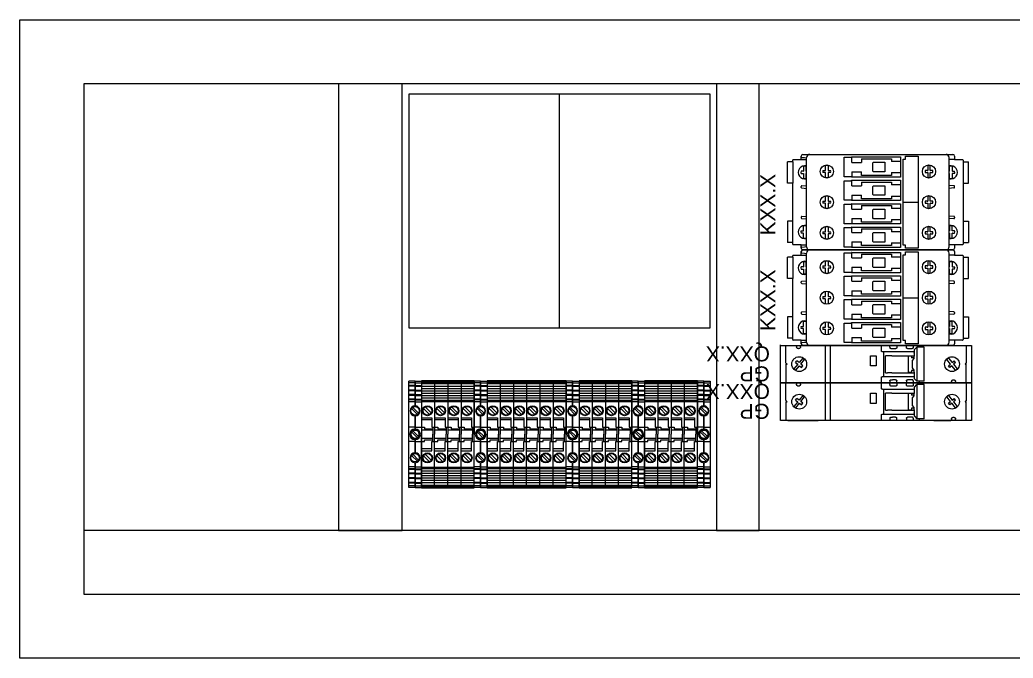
# Model space of a CAD drawing. Header units: millimetres. Extents: x 0 to 3797, y 0 to 1394.
# Drawn here: x 1110.1 to 1576.5, y 638.7 to 938.7 of the extents above; entities that cross this region are included whole.
import ezdxf

# ---------------------------------------------------------------- set-up
doc = ezdxf.new("R2010")
doc.units = ezdxf.units.MM
doc.layers.add('eProC - L2', color=41, linetype='Continuous', lineweight=20)
doc.styles.get("Standard").update_dxf_attribs({"font": 'arial.ttf'})

# ---------------------------------------------------------------- blocks, each defined once
blk = doc.blocks.new('eProC_CTC_TS0')
at = {"layer": 'eProC - L2'}
for p, q in [((0, -2.5), (0, 0)), ((10.007, 0), (0.051, 0)), ((10.007, -2.5), (10.007, 0)), ((28, -2.5), (28, 0)), ((28, 0), (37.051, 0)), ((37.051, 0), (38.007, 0)), ((38.007, -2.5), (38.007, 0)), ((-1.001, -6.5), (-0.999, -2.8)), ((-0.699, -2.5), (0.051, -2.5)), ((0.051, -2.5), (10.007, -2.5)), ((10.007, -2.5), (28, -2.5)), ((38.007, -2.5), (28, -2.5)), ((38.007, -2.5), (38.701, -2.5)), ((39.001, -2.8), (39.003, -6.5)), ((-3.449, -10.5), (-3.449, -7.3)), ((-2.649, -6.5), (-1.001, -6.5)), ((-2.07, -6.767), (-1.934, -8)), ((-1.949, -9), (39.951, -9)), ((-1.934, -8), (-1.824, -8.998)), ((-1.001, -6.5), (-1.002, -9)), ((2.218, -7.627), (4.489, -7.627)), ((4.489, -8.836), (2.218, -8.836)), ((4.489, -7.447), (4.489, -6.455)), ((4.489, -7.447), (4.489, -7.627)), ((4.489, -9.016), (4.489, -8.836)), ((5.519, -6.455), (5.519, -7.447)), ((5.519, -7.447), (5.519, -7.627)), ((5.519, -7.627), (7.789, -7.627)), ((5.519, -9.016), (5.519, -8.836)), ((7.789, -8.836), (5.519, -8.836)), ((11.276, -6.816), (11.105, -9)), ((12.024, -6.5), (11.578, -6.5)), ((12.323, -6.775), (12.497, -9)), ((25.679, -6.775), (25.505, -9)), ((25.978, -6.5), (26.424, -6.5)), ((26.726, -6.816), (26.897, -9)), ((32.489, -7.627), (30.218, -7.627)), ((30.218, -8.836), (32.489, -8.836)), ((32.489, -6.455), (32.489, -7.447)), ((32.489, -7.447), (32.489, -7.627)), ((32.489, -9.016), (32.489, -8.836)), ((33.519, -7.447), (33.519, -6.455)), ((33.519, -7.447), (33.519, -7.627)), ((35.789, -7.627), (33.519, -7.627)), ((33.519, -9.016), (33.519, -8.836)), ((33.519, -8.836), (35.789, -8.836)), ((39.003, -6.5), (39.003, -9)), ((39.003, -6.5), (40.651, -6.5)), ((39.936, -8), (39.826, -8.998)), ((40.072, -6.767), (39.936, -8)), ((41.451, -7.3), (41.451, -77.7)), ((-3.449, -23), (-3.449, -10.5)), ((1.815, -17.896), (4.086, -17.896)), ((4.086, -17.715), (4.086, -16.723)), ((4.086, -17.715), (4.086, -17.896)), ((5.116, -16.723), (5.116, -17.715)), ((5.116, -17.715), (5.116, -17.896)), ((5.116, -17.896), (7.387, -17.896)), ((16.215, -17.896), (18.486, -17.896)), ((18.486, -17.715), (18.486, -16.723)), ((18.486, -17.715), (18.486, -17.896)), ((19.516, -16.723), (19.516, -17.715)), ((19.516, -17.715), (19.516, -17.896)), ((19.516, -17.896), (21.787, -17.896)), ((30.615, -17.896), (32.886, -17.896)), ((32.886, -17.715), (32.886, -16.723)), ((32.886, -17.715), (32.886, -17.896)), ((33.916, -16.723), (33.916, -17.715)), ((33.916, -17.715), (33.916, -17.896)), ((33.916, -17.896), (36.187, -17.896)), ((-3.449, -62), (-3.449, -23)), ((4.086, -19.104), (1.815, -19.104)), ((4.086, -19.284), (4.086, -19.104)), ((4.086, -20.277), (4.086, -19.284)), ((5.116, -19.284), (5.116, -19.104)), ((7.387, -19.104), (5.116, -19.104)), ((5.116, -19.284), (5.116, -20.277)), ((18.486, -19.104), (16.215, -19.104)), ((18.486, -19.284), (18.486, -19.104)), ((18.486, -20.277), (18.486, -19.284)), ((19.516, -19.284), (19.516, -19.104)), ((21.787, -19.104), (19.516, -19.104)), ((19.516, -19.284), (19.516, -20.277)), ((32.886, -19.104), (30.615, -19.104)), ((32.886, -19.284), (32.886, -19.104)), ((32.886, -20.277), (32.886, -19.284)), ((33.916, -19.284), (33.916, -19.104)), ((36.187, -19.104), (33.916, -19.104)), ((33.916, -19.284), (33.916, -20.277)), ((-2.099, -26.7), (7.101, -26.7)), ((-2.099, -30.1), (-2.099, -26.7)), ((7.101, -26.7), (7.101, -30.1)), ((8.901, -26.7), (18.101, -26.7)), ((8.901, -30.1), (8.901, -26.7)), ((18.101, -26.7), (18.101, -30.1)), ((19.901, -26.7), (29.101, -26.7)), ((19.901, -30.1), (19.901, -26.7)), ((29.101, -26.7), (29.101, -30.1)), ((30.901, -26.7), (40.101, -26.7)), ((30.901, -30.1), (30.901, -26.7)), ((40.101, -26.7), (40.101, -30.1)), ((-2.249, -30.1), (-2.099, -30.1)), ((-2.249, -53.2), (-2.249, -30.1)), ((0.301, -30.25), (-2.249, -30.25)), ((0.301, -30.25), (0.301, -34.75)), ((4.701, -30.25), (4.701, -34.75)), ((4.701, -30.25), (7.201, -30.25)), ((7.101, -30.1), (7.301, -30.1)), ((7.201, -30.25), (7.201, -30.099)), ((7.301, -30.1), (7.301, -53.2)), ((8.751, -30.1), (8.901, -30.1)), ((8.751, -53.2), (8.751, -30.1)), ((11.301, -30.25), (8.751, -30.25)), ((11.301, -30.25), (11.301, -34.75)), ((15.701, -30.25), (15.701, -34.75)), ((15.701, -30.25), (18.201, -30.25)), ((18.101, -30.1), (18.301, -30.1)), ((18.201, -30.25), (18.201, -30.099)), ((18.301, -30.1), (18.301, -53.2)), ((19.751, -30.1), (19.901, -30.1)), ((19.751, -53.2), (19.751, -30.1)), ((22.301, -30.25), (19.751, -30.25)), ((22.301, -30.25), (22.301, -34.75)), ((26.701, -30.25), (26.701, -34.75)), ((26.701, -30.25), (29.201, -30.25)), ((29.101, -30.1), (29.301, -30.1)), ((29.201, -30.25), (29.201, -30.099)), ((29.301, -30.1), (29.301, -53.2)), ((30.751, -30.1), (30.901, -30.1)), ((30.751, -53.2), (30.751, -30.1)), ((33.301, -30.25), (30.751, -30.25)), ((33.301, -30.25), (33.301, -34.75)), ((37.701, -30.25), (37.701, -34.75)), ((37.701, -30.25), (40.201, -30.25)), ((40.101, -30.1), (40.301, -30.1)), ((40.201, -30.25), (40.201, -30.099)), ((40.301, -30.1), (40.301, -53.2)), ((-1.399, -48.95), (-1.399, -34.75)), ((-1.399, -34.75), (0.301, -34.75)), ((6.401, -34.75), (4.701, -34.75)), ((6.401, -34.75), (6.401, -48.95)), ((9.601, -48.95), (9.601, -34.75)), ((9.601, -34.75), (11.301, -34.75)), ((17.401, -34.75), (15.701, -34.75)), ((17.401, -34.75), (17.401, -48.95)), ((20.601, -48.95), (20.601, -34.75)), ((20.601, -34.75), (22.301, -34.75)), ((28.401, -34.75), (26.701, -34.75)), ((28.401, -34.75), (28.401, -48.95)), ((31.601, -48.95), (31.601, -34.75)), ((31.601, -34.75), (33.301, -34.75)), ((39.401, -34.75), (37.701, -34.75)), ((39.401, -34.75), (39.401, -48.95)), ((0.251, -40.45), (0.57, -40.15)), ((0.251, -45.85), (0.251, -40.45)), ((0.57, -40.15), (4.431, -40.15)), ((4.431, -40.15), (4.751, -40.45)), ((4.751, -40.45), (4.751, -45.85)), ((11.251, -40.45), (11.57, -40.15)), ((11.251, -45.85), (11.251, -40.45)), ((11.57, -40.15), (15.431, -40.15)), ((15.431, -40.15), (15.751, -40.45)), ((15.751, -40.45), (15.751, -45.85)), ((22.251, -40.45), (22.57, -40.15)), ((22.251, -45.85), (22.251, -40.45)), ((22.57, -40.15), (26.431, -40.15)), ((26.431, -40.15), (26.751, -40.45)), ((26.751, -40.45), (26.751, -45.85)), ((33.251, -40.45), (33.57, -40.15)), ((33.251, -45.85), (33.251, -40.45)), ((33.57, -40.15), (37.431, -40.15)), ((37.431, -40.15), (37.751, -40.45)), ((37.751, -40.45), (37.751, -45.85)), ((4.751, -45.85), (0.251, -45.85)), ((15.751, -45.85), (11.251, -45.85)), ((26.751, -45.85), (22.251, -45.85)), ((37.751, -45.85), (33.251, -45.85)), ((-0.099, -48.95), (-1.399, -48.95)), ((-0.099, -48.95), (-0.099, -53.2)), ((6.401, -48.95), (5.101, -48.95)), ((5.101, -53.2), (5.101, -48.95)), ((10.901, -48.95), (9.601, -48.95)), ((10.901, -48.95), (10.901, -53.2)), ((17.401, -48.95), (16.101, -48.95)), ((16.101, -53.2), (16.101, -48.95)), ((21.901, -48.95), (20.601, -48.95)), ((21.901, -48.95), (21.901, -53.2)), ((28.401, -48.95), (27.101, -48.95)), ((27.101, -53.2), (27.101, -48.95)), ((32.901, -48.95), (31.601, -48.95)), ((32.901, -48.95), (32.901, -53.2)), ((39.401, -48.95), (38.101, -48.95)), ((38.101, -53.2), (38.101, -48.95)), ((-2.617, -61.45), (-2.617, -55.45)), ((-2.617, -55.45), (-1.149, -55.45)), ((7.301, -53.2), (-2.249, -53.2)), ((-1.149, -55.45), (-1.149, -54.35)), ((-1.149, -54.35), (39.151, -54.35)), ((18.301, -53.2), (8.751, -53.2)), ((19.001, -54.35), (19.001, -61.45)), ((29.301, -53.2), (19.751, -53.2)), ((40.301, -53.2), (30.751, -53.2)), ((39.151, -54.35), (39.151, -55.45)), ((39.151, -55.45), (40.619, -55.45)), ((40.619, -55.45), (40.619, -61.45)), ((-3.449, -74.5), (-3.449, -62)), ((40.619, -61.45), (-2.617, -61.45)), ((4.086, -64.723), (4.086, -65.715)), ((5.116, -65.715), (5.116, -64.723)), ((18.486, -64.723), (18.486, -65.715)), ((19.516, -65.715), (19.516, -64.723)), ((32.886, -64.723), (32.886, -65.715)), ((33.916, -65.715), (33.916, -64.723)), ((4.086, -65.896), (1.815, -65.896)), ((1.815, -67.104), (4.086, -67.104)), ((4.086, -65.715), (4.086, -65.896)), ((4.086, -67.284), (4.086, -67.104)), ((4.086, -67.284), (4.086, -68.277)), ((5.116, -65.715), (5.116, -65.896)), ((7.387, -65.896), (5.116, -65.896)), ((5.116, -67.284), (5.116, -67.104)), ((5.116, -67.104), (7.387, -67.104)), ((5.116, -68.277), (5.116, -67.284)), ((18.486, -65.896), (16.215, -65.896)), ((16.215, -67.104), (18.486, -67.104)), ((18.486, -65.715), (18.486, -65.896)), ((18.486, -67.284), (18.486, -67.104)), ((18.486, -67.284), (18.486, -68.277)), ((19.516, -65.715), (19.516, -65.896)), ((21.787, -65.896), (19.516, -65.896)), ((19.516, -67.284), (19.516, -67.104)), ((19.516, -67.104), (21.787, -67.104)), ((19.516, -68.277), (19.516, -67.284)), ((32.886, -65.896), (30.615, -65.896)), ((30.615, -67.104), (32.886, -67.104)), ((32.886, -65.715), (32.886, -65.896)), ((32.886, -67.284), (32.886, -67.104)), ((32.886, -67.284), (32.886, -68.277)), ((33.916, -65.715), (33.916, -65.896)), ((36.187, -65.896), (33.916, -65.896)), ((33.916, -67.284), (33.916, -67.104)), ((33.916, -67.104), (36.187, -67.104)), ((33.916, -68.277), (33.916, -67.284)), ((-3.449, -77.7), (-3.449, -74.5)), ((-1.001, -78.5), (-2.649, -78.5)), ((-1.949, -76), (39.951, -76)), ((-0.999, -78.5), (-0.999, -76)), ((-0.999, -82.2), (-0.999, -78.5)), ((4.489, -76.164), (2.218, -76.164)), ((2.218, -77.372), (4.489, -77.372)), ((4.489, -75.983), (4.489, -76.164)), ((4.489, -77.552), (4.489, -77.372)), ((4.489, -77.552), (4.489, -78.545)), ((5.519, -75.983), (5.519, -76.164)), ((7.789, -76.164), (5.519, -76.164)), ((5.519, -77.552), (5.519, -77.372)), ((5.519, -77.372), (7.789, -77.372)), ((5.519, -78.545), (5.519, -77.552)), ((11.276, -78.183), (11.105, -76)), ((12.024, -78.5), (11.578, -78.5)), ((12.323, -78.225), (12.497, -76)), ((25.679, -78.225), (25.505, -76)), ((25.978, -78.5), (26.424, -78.5)), ((26.726, -78.183), (26.897, -76)), ((30.218, -76.164), (32.489, -76.164)), ((32.489, -77.372), (30.218, -77.372)), ((32.489, -75.983), (32.489, -76.164)), ((32.489, -77.552), (32.489, -77.372)), ((32.489, -78.545), (32.489, -77.552)), ((33.519, -75.983), (33.519, -76.164)), ((33.519, -76.164), (35.789, -76.164)), ((33.519, -77.552), (33.519, -77.372)), ((35.789, -77.372), (33.519, -77.372)), ((33.519, -77.552), (33.519, -78.545)), ((39.003, -78.5), (39.001, -82.2)), ((39.003, -78.5), (39.003, -76)), ((40.651, -78.5), (39.003, -78.5)), ((0, -82.5), (-0.699, -82.5)), ((10.007, -82.5), (0, -82.5)), ((0, -82.5), (0, -85.1)), ((28, -82.5), (10.007, -82.5)), ((10.007, -82.5), (10.007, -85.1)), ((38.007, -82.5), (28, -82.5)), ((28, -82.5), (28, -85.1)), ((38.701, -82.5), (38.007, -82.5)), ((38.007, -82.5), (38.007, -85.1)), ((10.007, -85.1), (0.051, -85.1)), ((28, -85.1), (38.007, -85.1))]:
    blk.add_line(p, q, dxfattribs=at)
for centre in [(4.601, -18.5), (4.601, -18.5), (19.001, -18.5), (19.001, -18.5), (33.401, -18.5), (33.401, -18.5), (4.601, -66.5), (4.601, -66.5), (19.001, -66.5), (19.001, -66.5), (33.401, -66.5), (33.401, -66.5)]:
    blk.add_circle(centre, 3.1, dxfattribs=at)
for centre, radius, start, end in [((-0.699, -2.8), 0.3, 90, 180), ((38.701, -2.8), 0.3, 0, 90), ((-2.649, -7.3), 0.8, 90, 180), ((-1.949, -10.5), 1.5, 89.989, 180.008), ((-2.368, -6.8), 0.3, 6.277, 90), ((5.004, -8.232), 3.1, 345.654, 194.346), ((5.004, -8.232), 2.85, 167.76, 192.24), ((5.004, -8.232), 1.85, 73.837, 106.163), ((5.004, -8.232), 2.85, 347.76, 12.24), ((11.578, -6.8), 0.3, 90, 175.507), ((12.024, -6.8), 0.3, 4.78, 90), ((25.978, -6.8), 0.3, 90, 175.22), ((26.424, -6.8), 0.3, 4.493, 90), ((33.004, -8.232), 3.1, 345.654, 194.346), ((33.004, -8.232), 2.85, 167.76, 192.24), ((33.004, -8.232), 1.85, 73.837, 106.163), ((33.004, -8.232), 2.85, 347.76, 12.24), ((39.951, -10.5), 1.5, 359.992, 90.011), ((40.37, -6.8), 0.3, 90, 173.723), ((40.651, -7.3), 0.8, 0, 90), ((4.601, -18.5), 2.85, 167.76, 192.24), ((4.601, -18.5), 1.85, 73.837, 106.163), ((4.601, -18.5), 2.85, 347.76, 12.24), ((19.001, -18.5), 2.85, 167.76, 192.24), ((19.001, -18.5), 1.85, 73.837, 106.163), ((19.001, -18.5), 2.85, 347.76, 12.24), ((33.401, -18.5), 2.85, 167.76, 192.24), ((33.401, -18.5), 1.85, 73.837, 106.163), ((33.401, -18.5), 2.85, 347.76, 12.24), ((4.601, -18.5), 1.85, 253.837, 286.163), ((19.001, -18.5), 1.85, 253.837, 286.163), ((33.401, -18.5), 1.85, 253.837, 286.163), ((4.601, -66.5), 1.85, 73.837, 106.163), ((19.001, -66.5), 1.85, 73.837, 106.163), ((33.401, -66.5), 1.85, 73.837, 106.163), ((4.601, -66.5), 2.85, 167.76, 192.24), ((4.601, -66.5), 1.85, 253.837, 286.163), ((4.601, -66.5), 2.85, 347.76, 12.24), ((19.001, -66.5), 2.85, 167.76, 192.24), ((19.001, -66.5), 1.85, 253.837, 286.163), ((19.001, -66.5), 2.85, 347.76, 12.24), ((33.401, -66.5), 2.85, 167.76, 192.24), ((33.401, -66.5), 1.85, 253.837, 286.163), ((33.401, -66.5), 2.85, 347.76, 12.24), ((-1.949, -74.5), 1.5, 179.992, 270.011), ((39.951, -74.5), 1.5, 269.989, 0.008), ((-2.649, -77.7), 0.8, 180, 270), ((5.004, -76.768), 3.1, 165.654, 14.346), ((5.004, -76.768), 2.85, 167.76, 192.24), ((5.004, -76.768), 1.85, 253.837, 286.163), ((5.004, -76.768), 2.85, 347.76, 12.24), ((11.578, -78.2), 0.3, 184.493, 270), ((12.024, -78.2), 0.3, 270, 355.22), ((25.978, -78.2), 0.3, 184.78, 270), ((26.424, -78.2), 0.3, 270, 355.507), ((33.004, -76.768), 3.1, 165.654, 14.346), ((33.004, -76.768), 2.85, 167.76, 192.24), ((33.004, -76.768), 1.85, 253.837, 286.163), ((33.004, -76.768), 2.85, 347.76, 12.24), ((40.651, -77.7), 0.8, 270, 0), ((-0.699, -82.2), 0.3, 180, 270), ((38.701, -82.2), 0.3, 270, 0)]:
    blk.add_arc(centre, radius, start, end, dxfattribs=at)
blk.add_attdef('ID', (3.349, 5.678), '', height=7.029, dxfattribs=at)
blk = doc.blocks.new('eProC_S5Y_1Pv03')
at = {"layer": 'eProC - L2'}
for p, q in [((0, 0), (17.93, 0)), ((8.8, -2.6), (0, -2.6)), ((0, -3.45), (0, -17.72)), ((9.3, -2.6), (17.4, -2.6)), ((17.6, -7.5), (16.99, -7.53)), ((16.99, -9.48), (17.6, -9.53)), ((17.6, -9.83), (17.6, -17.6)), ((0, -21.14), (17.6, -21.14)), ((0, -47.52), (0, -23.2)), ((17.6, -21.93), (17.6, -21)), ((17.4, -23.35), (0, -23.35)), ((17.6, -23.35), (17.6, -47.52)), ((0.2, -47.52), (2.8, -47.52)), ((3, -48.55), (14.6, -48.55)), ((4.8, -49.39), (12.8, -49.39)), ((14.8, -47.52), (17.4, -47.52)), ((1.03, -51.44), (0.2, -51.4)), ((0.2, -54.64), (1.03, -54.6)), ((1.03, -51.44), (1.03, -51.44)), ((17.4, -54.64), (16.57, -54.6)), ((0.2, -59.16), (0, -59.15)), ((1.03, -59.2), (0.2, -59.16)), ((5, -60.03), (5, -61.58)), ((12.6, -60.03), (5, -60.03)), ((12.6, -61.58), (12.6, -60.03)), ((16.57, -59.2), (17.4, -59.16)), ((0.2, -62.4), (0.2, -62.4)), ((1.03, -62.36), (1.03, -62.36)), ((1.92, -63.01), (3.1, -63.01)), ((4.98, -62.78), (3.56, -62.78)), ((4.98, -62.78), (5.92, -62.78)), ((5.8, -61.58), (5, -61.58)), ((5.8, -62.78), (5.8, -61.58)), ((6.06, -62.74), (7.04, -61.98)), ((7.18, -61.94), (10.42, -61.94)), ((10.56, -61.98), (11.54, -62.74)), ((11.68, -62.78), (12.62, -62.78)), ((12.6, -61.58), (11.8, -61.58)), ((11.8, -62.78), (11.8, -61.58)), ((14.04, -62.78), (12.62, -62.78)), ((14.5, -63.01), (15.68, -63.01)), ((14.6, -63), (14.6, -62.58)), ((0.75, -67.5), (4.85, -67.5)), ((4.85, -67.5), (16.85, -67.5)), ((0, -72.08), (0, -79.97)), ((17.6, -79.97), (17.6, -72.2)), ((0.61, -80.33), (0, -80.3)), ((0, -82.3), (0.61, -82.27)), ((0, -87.2), (8.8, -87.2)), ((17.6, -87.2), (9.3, -87.2))]:
    blk.add_line(p, q, dxfattribs=at)
for points in [[(0, 0), (17.6, 0), (17.6, -89.8), (0, -89.8)], [(8, -42.3), (12.8, -42.3), (12.8, -44.94), (8, -44.94)]]:
    blk.add_lwpolyline(points, close=True, dxfattribs=at)
for points in [[(5.97, -7.16), (8.1, -8.88)], [(8.74, -8.09), (6.61, -6.36)], [(8.1, -8.88), (7.3, -9.87)], [(9.54, -7.1), (8.74, -8.09)], [(9.54, -7.1), (10.34, -7.74)], [(9.54, -8.73), (10.34, -7.74)], [(11.67, -10.46), (9.54, -8.73)], [(7.3, -9.87), (8.09, -10.52)], [(8.09, -10.52), (8.89, -9.53)], [(8.89, -9.53), (11.02, -11.25)], [(0.75, -65.07), (0, -65.07)], [(1.92, -63.01), (0.75, -64.09)], [(0.75, -67.5), (0.75, -64.09)], [(16.85, -64.09), (0.75, -64.09)], [(15.68, -63.01), (16.85, -64.09)], [(16.85, -67.5), (16.85, -64.09)], [(17.6, -65.07), (16.85, -65.07)], [(7.3, -79.5), (8.09, -78.86)], [(8.09, -78.86), (8.89, -79.85)], [(8.89, -79.85), (11.02, -78.12)], [(11.67, -78.92), (9.54, -80.64)], [(5.97, -82.22), (8.1, -80.49)], [(8.74, -81.29), (6.61, -83.01)], [(8.1, -80.49), (7.3, -79.5)], [(9.54, -82.28), (8.74, -81.29)], [(9.54, -80.64), (10.34, -81.63)], [(9.54, -82.28), (10.34, -81.63)]]:
    blk.add_lwpolyline(points, dxfattribs=at)
for centre in [(8.82, -8.81), (8.82, -80.57)]:
    blk.add_circle(centre, 3.49, dxfattribs=at)
for centre, start, end in [((8.82, -8.81), 132.085, 149.9302), ((8.82, -8.81), 312.085, 329.9302), ((8.82, -80.57), 30.0698, 47.915), ((8.82, -80.57), 210.0698, 227.915)]:
    blk.add_arc(centre, 3.29, start, end, dxfattribs=at)
for points, knots in [([(8.8, -2.6), (8.8, -2.6), (8.8, -2.6), (8.8, -2.61), (8.8, -2.64), (8.8, -2.68), (8.8, -2.74), (8.8, -2.82), (8.8, -2.91), (8.8, -3.01), (8.8, -3.07), (8.8, -3.1)], [0, 0, 0, 0, 0.080758, 0.160392, 0.240099, 0.368585, 0.500066, 0.628554, 0.760036, 0.877963, 1, 1, 1, 1]), ([(9.3, -2.6), (9.3, -2.6), (9.3, -2.6), (9.29, -2.61), (9.27, -2.63), (9.25, -2.65), (9.23, -2.67), (9.19, -2.71), (9.15, -2.75), (9.08, -2.82), (9, -2.9), (8.9, -3), (8.84, -3.06), (8.8, -3.1)], [0, 0, 0, 0, 0.056117, 0.113833, 0.173777, 0.236509, 0.302522, 0.372235, 0.446007, 0.56933, 0.712859, 0.83153, 1, 1, 1, 1]), ([(16.99, -9.48), (16.96, -9.47), (16.9, -9.46), (16.81, -9.44), (16.7, -9.41), (16.57, -9.34), (16.43, -9.24), (16.3, -9.1), (16.19, -8.92), (16.12, -8.72), (16.09, -8.5), (16.12, -8.28), (16.19, -8.08), (16.3, -7.9), (16.43, -7.76), (16.57, -7.66), (16.72, -7.59), (16.86, -7.54), (16.95, -7.53), (16.99, -7.53)], [0, 0, 0, 0, 0.031513, 0.062833, 0.094232, 0.152293, 0.210532, 0.279327, 0.348301, 0.424071, 0.50002, 0.57579, 0.651739, 0.720534, 0.789508, 0.84757, 0.905809, 0.95275, 1, 1, 1, 1]), ([(2.8, -47.52), (2.83, -47.57), (2.88, -47.64), (2.93, -47.74), (2.97, -47.82), (2.99, -47.91), (3, -47.97), (3, -48.01)], [0, 0, 0, 0, 0.350015, 0.493309, 0.624855, 0.821183, 1, 1, 1, 1]), ([(3, -48.16), (3, -48.2), (3, -48.28), (3, -48.41), (3, -48.55), (3, -48.7), (3, -48.86), (3, -49.02), (3, -49.19), (3, -49.43), (3, -49.75), (3, -50.16), (3, -50.6), (3, -50.91), (3, -51.07)], [0, 0, 0, 0, 0.062736, 0.125281, 0.187695, 0.250043, 0.312387, 0.374792, 0.437318, 0.500031, 0.625212, 0.749931, 0.874692, 1, 1, 1, 1]), ([(3, -51.07), (3, -51.13), (3, -51.26), (3, -51.46), (3, -51.66), (3, -51.87), (3, -52.08), (3, -52.3), (3, -52.52), (3, -52.67), (3, -52.75)], [0, 0, 0, 0, 0.12575, 0.250858, 0.375537, 0.5, 0.624463, 0.749142, 0.87425, 1, 1, 1, 1]), ([(4.8, -49.39), (4.8, -49.44), (4.8, -49.52), (4.8, -49.64), (4.8, -49.75), (4.8, -49.89), (4.8, -50.06), (4.8, -50.16), (4.8, -50.22)], [0, 0, 0, 0, 0.125424, 0.250193, 0.374902, 0.500146, 0.749703, 1, 1, 1, 1]), ([(12.8, -50.22), (12.8, -50.19), (12.8, -50.14), (12.8, -50.05), (12.8, -49.96), (12.8, -49.82), (12.8, -49.64), (12.8, -49.48), (12.8, -49.39)], [0, 0, 0, 0, 0.125424, 0.250193, 0.374902, 0.500146, 0.749703, 1, 1, 1, 1]), ([(12.8, -52.38), (12.8, -52.31), (12.8, -52.17), (12.8, -51.96), (12.8, -51.76), (12.8, -51.57), (12.8, -51.38), (12.8, -51.13), (12.8, -50.84), (12.8, -50.51), (12.8, -50.32), (12.8, -50.22)], [0, 0, 0, 0, 0.083508, 0.166833, 0.25006, 0.333277, 0.416572, 0.500032, 0.666688, 0.83311, 1, 1, 1, 1]), ([(14.6, -48.01), (14.6, -47.99), (14.6, -47.94), (14.62, -47.88), (14.64, -47.81), (14.67, -47.74), (14.72, -47.64), (14.77, -47.57), (14.8, -47.52)], [0, 0, 0, 0, 0.117446, 0.242847, 0.378002, 0.506391, 0.652474, 1, 1, 1, 1]), ([(14.6, -48.16), (14.6, -48.15), (14.6, -48.13), (14.6, -48.1), (14.6, -48.05), (14.6, -48.02), (14.6, -48.01)], [0, 0, 0, 0, 0.251193, 0.5, 0.748807, 1, 1, 1, 1]), ([(14.6, -51.22), (14.6, -51.14), (14.6, -50.97), (14.6, -50.73), (14.6, -50.5), (14.6, -50.27), (14.6, -50.05), (14.6, -49.84), (14.6, -49.63), (14.6, -49.37), (14.6, -49.06), (14.6, -48.72), (14.6, -48.42), (14.6, -48.25), (14.6, -48.16)], [0, 0, 0, 0, 0.062754, 0.125301, 0.187708, 0.250043, 0.312375, 0.374772, 0.437302, 0.500033, 0.625237, 0.749935, 0.874674, 1, 1, 1, 1]), ([(14.6, -52.62), (14.6, -52.55), (14.6, -52.4), (14.6, -52.19), (14.6, -51.99), (14.6, -51.79), (14.6, -51.6), (14.6, -51.41), (14.6, -51.28), (14.6, -51.22)], [0, 0, 0, 0, 0.143512, 0.28637, 0.428834, 0.571166, 0.71363, 0.856488, 1, 1, 1, 1]), ([(1.03, -51.44), (1.05, -51.44), (1.08, -51.44), (1.14, -51.46), (1.21, -51.48), (1.28, -51.52), (1.35, -51.58), (1.42, -51.65), (1.46, -51.74), (1.49, -51.84), (1.5, -51.9), (1.5, -51.94)], [0, 0, 0, 0, 0.071618, 0.143308, 0.216363, 0.334035, 0.455285, 0.587191, 0.721903, 0.860899, 1, 1, 1, 1]), ([(1.5, -54.1), (1.5, -54.12), (1.5, -54.16), (1.49, -54.23), (1.46, -54.3), (1.42, -54.37), (1.36, -54.45), (1.29, -54.51), (1.21, -54.56), (1.12, -54.59), (1.06, -54.59), (1.03, -54.6)], [0, 0, 0, 0, 0.085507, 0.170147, 0.255273, 0.381189, 0.506725, 0.630753, 0.754527, 0.877113, 1, 1, 1, 1]), ([(1.5, -54.1), (1.5, -53.98), (1.5, -53.74), (1.5, -53.39), (1.5, -53.03), (1.5, -52.8), (1.5, -52.68)], [0, 0, 0, 0, 0.2501, 0.5, 0.7499, 1, 1, 1, 1]), ([(3, -52.75), (3, -52.86), (3, -53.08), (3, -53.42), (3, -53.75), (3, -54.09), (3, -54.44), (3, -55.02), (3, -55.84), (3, -56.9), (3, -57.96), (3, -58.9), (3, -59.71), (3, -60.39), (3, -60.83), (3, -61.05)], [0, 0, 0, 0, 0.041447, 0.082829, 0.124176, 0.16552, 0.206891, 0.248321, 0.374134, 0.500011, 0.625824, 0.751702, 0.834467, 0.91715, 1, 1, 1, 1]), ([(4.8, -52.38), (4.8, -52.43), (4.8, -52.53), (4.8, -52.75), (4.8, -52.99), (4.8, -53.23), (4.8, -53.45), (4.8, -53.62), (4.8, -53.67), (4.8, -53.69)], [0, 0, 0, 0, 0.150243, 0.300485, 0.450729, 0.600973, 0.751216, 0.901461, 1, 1, 1, 1]), ([(4.8, -53.69), (4.8, -53.78), (4.8, -53.94), (4.8, -54.2), (4.8, -54.46), (4.8, -54.72), (4.8, -54.98), (4.8, -55.43), (4.8, -56.07), (4.8, -56.9), (4.8, -57.73), (4.8, -58.46), (4.8, -59.08), (4.8, -59.6), (4.8, -59.94), (4.8, -60.11), (4.8, -60.54), (4.8, -60.98), (4.8, -61.42), (4.8, -61.87), (4.8, -62.33), (4.8, -62.78)], [0, 0, 0, 0, 0.041319, 0.082538, 0.123706, 0.164869, 0.206076, 0.247373, 0.373654, 0.500018, 0.626299, 0.752662, 0.835118, 0.917437, 1, 1, 1, 1.21498, 1.21498, 1.21498, 1.438947, 1.438947, 1.438947, 1.438947]), ([(12.8, -52.38), (12.8, -52.43), (12.8, -52.53), (12.8, -52.75), (12.8, -52.99), (12.8, -53.23), (12.8, -53.45), (12.8, -53.62), (12.8, -53.67), (12.8, -53.69)], [0, 0, 0, 0, 0.150243, 0.300485, 0.450729, 0.600973, 0.751216, 0.901461, 1, 1, 1, 1]), ([(12.8, -53.69), (12.8, -54.7), (12.8, -55.8), (12.8, -58), (12.8, -59.1), (12.8, -60.11), (12.8, -60.56), (12.8, -61), (12.8, -61.42), (12.8, -61.89), (12.8, -62.35), (12.8, -62.78)], [0, 0, 0, 0, 0.5, 0.5, 1, 1, 1, 1.225753, 1.225753, 1.225753, 1.481812, 1.481812, 1.481812, 1.481812]), ([(14.6, -61.18), (14.6, -61.07), (14.6, -60.84), (14.6, -60.5), (14.6, -60.15), (14.6, -59.8), (14.6, -59.44), (14.6, -58.85), (14.6, -58), (14.6, -56.9), (14.6, -55.8), (14.6, -54.83), (14.6, -54), (14.6, -53.3), (14.6, -52.85), (14.6, -52.62)], [0, 0, 0, 0, 0.041431, 0.082793, 0.124119, 0.165441, 0.206793, 0.248207, 0.374079, 0.500012, 0.625883, 0.751817, 0.834548, 0.917188, 1, 1, 1, 1]), ([(16.1, -51.95), (16.1, -51.92), (16.1, -51.88), (16.12, -51.81), (16.14, -51.74), (16.19, -51.66), (16.25, -51.59), (16.32, -51.53), (16.4, -51.48), (16.49, -51.46), (16.55, -51.45), (16.57, -51.45)], [0, 0, 0, 0, 0.093221, 0.185813, 0.279137, 0.41434, 0.546905, 0.668022, 0.785627, 0.893606, 1, 1, 1, 1]), ([(16.57, -54.6), (16.55, -54.59), (16.51, -54.59), (16.45, -54.58), (16.38, -54.55), (16.31, -54.51), (16.24, -54.44), (16.18, -54.37), (16.13, -54.28), (16.11, -54.19), (16.1, -54.13), (16.1, -54.1)], [0, 0, 0, 0, 0.082209, 0.16366, 0.245689, 0.369303, 0.493372, 0.618767, 0.744744, 0.872104, 1, 1, 1, 1]), ([(1.03, -59.2), (1.05, -59.2), (1.09, -59.21), (1.15, -59.22), (1.22, -59.25), (1.29, -59.29), (1.36, -59.35), (1.42, -59.43), (1.47, -59.51), (1.49, -59.61), (1.5, -59.67), (1.5, -59.7)], [0, 0, 0, 0, 0.082205, 0.163652, 0.245679, 0.369354, 0.493482, 0.618917, 0.744935, 0.872201, 1, 1, 1, 1]), ([(1.5, -61.12), (1.5, -61), (1.5, -60.77), (1.5, -60.41), (1.5, -60.06), (1.5, -59.82), (1.5, -59.7)], [0, 0, 0, 0, 0.2501, 0.5, 0.7499, 1, 1, 1, 1]), ([(16.1, -59.7), (16.1, -59.68), (16.1, -59.64), (16.11, -59.58), (16.14, -59.51), (16.18, -59.43), (16.24, -59.36), (16.31, -59.29), (16.39, -59.25), (16.48, -59.21), (16.54, -59.21), (16.57, -59.2)], [0, 0, 0, 0, 0.085573, 0.170275, 0.255463, 0.381339, 0.506835, 0.630803, 0.754517, 0.877108, 1, 1, 1, 1]), ([(0.2, -62.4), (0.17, -62.4), (0.12, -62.4), (0.07, -62.41), (0.05, -62.41)], [0, 0, 0, 0, 0.508632, 1, 1, 1, 1]), ([(1.03, -62.36), (1.04, -62.36), (1.08, -62.36), (1.14, -62.34), (1.19, -62.32), (1.25, -62.3), (1.3, -62.26), (1.36, -62.21), (1.42, -62.14), (1.47, -62.05), (1.5, -61.95), (1.5, -61.89), (1.5, -61.86)], [0, 0, 0, 0, 0.068374, 0.139377, 0.213319, 0.290477, 0.371094, 0.455382, 0.587277, 0.761474, 0.880592, 1, 1, 1, 1]), ([(1.5, -61.86), (1.5, -61.8), (1.5, -61.68), (1.5, -61.5), (1.5, -61.31), (1.5, -61.18), (1.5, -61.12)], [0, 0, 0, 0, 0.25014, 0.5, 0.74986, 1, 1, 1, 1]), ([(3, -61.05), (3, -61.13), (3, -61.28), (3, -61.5), (3, -61.72), (3, -61.93), (3, -62.14), (3, -62.34), (3, -62.54), (3, -62.67), (3, -62.73), (3, -62.82), (3, -62.92), (3, -63.01)], [0, 0, 0, 0, 0.12575, 0.250858, 0.375537, 0.5, 0.624463, 0.749142, 0.87425, 1, 1, 1, 1.185166, 1.185166, 1.185166, 1.185166]), ([(3.1, -63.01), (3.2, -63.01), (3.29, -62.99), (3.45, -62.91), (3.52, -62.85), (3.56, -62.78)], [0, 0, 0, 0, 0.5, 0.5, 1, 1, 1, 1]), ([(14.04, -62.78), (14.08, -62.85), (14.15, -62.91), (14.31, -62.99), (14.4, -63.01), (14.5, -63.01)], [0, 0, 0, 0, 0.5, 0.5, 1, 1, 1, 1]), ([(14.6, -62.58), (14.6, -62.52), (14.6, -62.39), (14.6, -62.2), (14.6, -62.01), (14.6, -61.81), (14.6, -61.61), (14.6, -61.4), (14.6, -61.25), (14.6, -61.18)], [0, 0, 0, 0, 0.143512, 0.28637, 0.428834, 0.571166, 0.71363, 0.856488, 1, 1, 1, 1]), ([(16.57, -62.35), (16.55, -62.35), (16.52, -62.35), (16.46, -62.34), (16.39, -62.31), (16.32, -62.27), (16.25, -62.21), (16.19, -62.14), (16.14, -62.05), (16.11, -61.96), (16.1, -61.89), (16.1, -61.85)], [0, 0, 0, 0, 0.070996, 0.142095, 0.214573, 0.332083, 0.453298, 0.585758, 0.72107, 0.860537, 1, 1, 1, 1]), ([(0.61, -80.33), (0.64, -80.33), (0.7, -80.34), (0.79, -80.36), (0.9, -80.4), (1.03, -80.46), (1.17, -80.56), (1.3, -80.7), (1.41, -80.88), (1.48, -81.08), (1.51, -81.3), (1.48, -81.52), (1.41, -81.72), (1.3, -81.9), (1.17, -82.04), (1.03, -82.14), (0.89, -82.21), (0.75, -82.25), (0.66, -82.27), (0.61, -82.27)], [0, 0, 0, 0, 0.031513, 0.062834, 0.094232, 0.152293, 0.210532, 0.279327, 0.348301, 0.424071, 0.50002, 0.57579, 0.651739, 0.720534, 0.789508, 0.847569, 0.905809, 0.95275, 1, 1, 1, 1]), ([(8.8, -86.7), (8.8, -86.72), (8.8, -86.76), (8.8, -86.82), (8.8, -86.9), (8.8, -86.98), (8.8, -87.06), (8.8, -87.12), (8.8, -87.17), (8.8, -87.19), (8.8, -87.2), (8.8, -87.2)], [0, 0, 0, 0, 0.080758, 0.160392, 0.240099, 0.368585, 0.500066, 0.628554, 0.760036, 0.877963, 1, 1, 1, 1]), ([(9.3, -87.2), (9.3, -87.2), (9.3, -87.2), (9.29, -87.19), (9.28, -87.18), (9.26, -87.16), (9.22, -87.12), (9.15, -87.05), (9.08, -86.98), (8.99, -86.89), (8.9, -86.8), (8.83, -86.73), (8.8, -86.7)], [0, 0, 0, 0, 0.051851, 0.10362, 0.156261, 0.210683, 0.323967, 0.445967, 0.575521, 0.712834, 0.854621, 1, 1, 1, 1])]:
    blk.add_open_spline(points, degree=3, knots=knots, dxfattribs=at)
for points in [[(3, -48.16), (3, -48.12), (3, -48.07), (3, -48.01)], [(4.8, -52.38), (4.8, -51.53), (4.8, -50.79), (4.8, -50.22)], [(1.5, -51.94), (1.5, -52.18), (1.5, -52.43), (1.5, -52.68)], [(16.1, -52.55), (16.1, -52.34), (16.1, -52.14), (16.1, -51.95)], [(16.1, -54.1), (16.1, -53.57), (16.1, -53.06), (16.1, -52.55)], [(16.57, -51.45), (16.85, -51.43), (17.12, -51.42), (17.4, -51.4)], [(16.1, -61.25), (16.1, -60.74), (16.1, -60.23), (16.1, -59.7)], [(1.03, -62.36), (0.75, -62.38), (0.48, -62.39), (0.2, -62.4)], [(5.92, -62.78), (5.97, -62.78), (6.02, -62.77), (6.06, -62.74)], [(7.04, -61.98), (7.08, -61.96), (7.13, -61.94), (7.18, -61.94)], [(10.42, -61.94), (10.47, -61.94), (10.52, -61.96), (10.56, -61.98)], [(11.54, -62.74), (11.58, -62.77), (11.63, -62.78), (11.68, -62.78)], [(16.1, -61.85), (16.1, -61.66), (16.1, -61.46), (16.1, -61.25)], [(17.4, -62.4), (17.12, -62.38), (16.85, -62.37), (16.57, -62.35)]]:
    blk.add_open_spline(points, degree=3, dxfattribs=at)
for tag, p in [('GP', (7.79, 4.96)), ('ID', (17.17, 4.96))]:
    blk.add_attdef(tag, p, '', height=7.03, rotation=90, dxfattribs=at)
blk = doc.blocks.new('Borne tierra_4')
at = {"layer": 'eProC - L2'}
for p, q in [((0, 6), (50, 6)), ((0, 3), (0, 6)), ((0.75, 3), (0.75, 6)), ((2.09, 3), (2.09, 5.7)), ((2.41, 3), (2.41, 5.7)), ((4.22, 3), (4.22, 5.7)), ((4.55, 3), (4.55, 5.7)), ((6.36, 3), (6.36, 5.7)), ((6.69, 3), (6.69, 5.7)), ((8.5, 3), (8.5, 5.7)), ((8.83, 3), (8.83, 5.7)), ((9.7, 3), (9.7, 6)), ((12.33, 1.9), (15.1, 4.67)), ((21.7, 3), (21.7, 6)), ((23.33, 1.9), (26.1, 4.67)), ((28.3, 3), (28.3, 6)), ((34.33, 1.9), (37.1, 4.67)), ((40.3, 3), (40.3, 6)), ((41.17, 3), (41.17, 5.7)), ((41.5, 3), (41.5, 5.7)), ((43.31, 3), (43.31, 5.7)), ((43.64, 3), (43.64, 5.7)), ((45.45, 3), (45.45, 5.7)), ((45.78, 3), (45.78, 5.7)), ((47.59, 3), (47.59, 5.7)), ((47.91, 3), (47.91, 5.7)), ((49.25, 3), (49.25, 6)), ((50, 3), (50, 6)), ((11.65, 3), (0, 3)), ((0, 3), (0, 0)), ((0, 3), (11.65, 3)), ((50, 0), (0, 0)), ((0.75, 3), (0.75, 0)), ((2.09, 3), (2.09, 0.3)), ((2.41, 3), (2.41, 0.3)), ((4.22, 3), (4.22, 0.3)), ((4.55, 3), (4.55, 0.3)), ((6.36, 3), (6.36, 0.3)), ((6.69, 3), (6.69, 0.3)), ((8.5, 3), (8.5, 0.3)), ((8.83, 3), (8.83, 0.3)), ((9.7, 3), (9.7, 0)), ((12.9, 1.33), (15.67, 4.1)), ((16.3, 3), (22.5, 3)), ((22.5, 3), (16.35, 3)), ((21.7, 3), (21.7, 0)), ((23.9, 1.33), (26.67, 4.1)), ((33.7, 3), (27.5, 3)), ((27.5, 3), (33.65, 3)), ((28.3, 3), (28.3, 0)), ((34.9, 1.33), (37.67, 4.1)), ((50, 3), (38.35, 3)), ((38.35, 3), (50, 3)), ((40.3, 3), (40.3, 0)), ((41.17, 3), (41.17, 0.3)), ((41.5, 3), (41.5, 0.3)), ((43.31, 3), (43.31, 0.3)), ((43.64, 3), (43.64, 0.3)), ((45.45, 3), (45.45, 0.3)), ((45.78, 3), (45.78, 0.3)), ((47.59, 3), (47.59, 0.3)), ((47.91, 3), (47.91, 0.3)), ((49.25, 3), (49.25, 0)), ((50, 3), (50, 0))]:
    blk.add_line(p, q, dxfattribs=at)
for centre in [(14, 3), (14, 3), (25, 3), (36, 3)]:
    blk.add_circle(centre, 2, dxfattribs=at)
for centre, radius, start, end in [((14, 3), 2.35, 0, 180), ((25, 3), 2.5, 0, 180), ((25, 3), 2, 0, 180), ((36, 3), 2.35, 0, 180), ((14, 3), 2.35, 180, 0), ((25, 3), 2.5, 180, 0), ((25, 3), 2, 180, 0), ((36, 3), 2.35, 180, 0)]:
    blk.add_arc(centre, radius, start, end, dxfattribs=at)
blk = doc.blocks.new('bpn-04')
at = {"layer": 'eProC - L2'}
for p, q in [((0, 0), (25.2, 0)), ((0, -6.2), (0, 0)), ((0, 0), (0, -6.2)), ((0.71, 0), (0.71, -6.2)), ((1.36, 0), (1.36, -6.2)), ((2.52, 0), (2.52, -6.2)), ((3.59, 0), (3.59, -6.2)), ((4.75, 0), (4.75, -6.2)), ((5.82, 0), (5.82, -6.2)), ((6.98, 0), (6.98, -6.2)), ((8.04, 0), (8.04, -6.2)), ((9.2, 0), (9.2, -6.2)), ((9.71, 0), (9.71, -6.2)), ((17.45, 0), (17.45, -4.9)), ((15.15, -1.04), (12.34, -3.85)), ((15.86, -1.75), (13.05, -4.56)), ((18.45, -4.9), (18.45, 0)), ((21.85, 0), (21.85, -1.5)), ((21.85, -1.5), (22.55, -1.5)), ((22.55, -1.5), (22.55, -5.4)), ((23.2, -5.4), (23.2, 0)), ((50.4, 0), (25.2, 0)), ((27.2, -5.4), (27.2, 0)), ((27.85, -1.5), (27.85, -5.4)), ((28.55, -1.5), (27.85, -1.5)), ((28.55, 0), (28.55, -1.5)), ((31.95, -4.9), (31.95, 0)), ((32.95, 0), (32.95, -4.9)), ((37.35, -1.04), (34.54, -3.85)), ((38.06, -1.75), (35.25, -4.56)), ((40.69, 0), (40.69, -6.2)), ((41.2, 0), (41.2, -6.2)), ((42.36, 0), (42.36, -6.2)), ((43.42, 0), (43.42, -6.2)), ((44.58, 0), (44.58, -6.2)), ((45.65, 0), (45.65, -6.2)), ((46.81, 0), (46.81, -6.2)), ((47.88, 0), (47.88, -6.2)), ((49.04, 0), (49.04, -6.2)), ((49.69, 0), (49.69, -6.2)), ((50.4, 0), (50.4, -6.2)), ((50.4, -6.2), (50.4, 0)), ((0, -6.2), (25.2, -6.2)), ((17.45, -4.9), (21.85, -4.9)), ((21.85, -4.9), (21.85, -6.2)), ((21.85, -5.4), (25.2, -5.4)), ((22.55, -5.25), (22.7, -5.4)), ((28.55, -5.4), (25.2, -5.4)), ((50.4, -6.2), (25.2, -6.2)), ((27.85, -5.25), (27.7, -5.4)), ((32.95, -4.9), (28.55, -4.9)), ((28.55, -4.9), (28.55, -6.2))]:
    blk.add_line(p, q, dxfattribs=at)
for centre, radius in [((14.1, -2.8), 2.35), ((14.1, -2.8), 2.05), ((36.3, -2.8), 2.35), ((36.3, -2.8), 2.05)]:
    blk.add_circle(centre, radius, dxfattribs=at)

msp = doc.modelspace()

# ---------------------------------------------------------------- linework, layer by layer
at = {"layer": 'eProC - L2'}
msp.add_line((1363.471, 793.913), (1363.471, 903.713), dxfattribs=at)
for points in [[(1110.071, 938.713), (2110.071, 938.713), (2110.071, 638.713), (1110.071, 638.713), (1110.071, 938.713)], [(1140.071, 908.713), (1140.071, 668.713), (1140.071, 668.713), (2080.071, 668.713), (2080.071, 668.713), (2080.071, 908.713), (2080.071, 908.713), (1140.071, 908.713)], [(1457.271, 698.713), (1457.271, 908.713), (1437.271, 908.713), (1437.271, 698.713), (1457.271, 698.713)], [(1292.671, 793.913), (1434.271, 793.913), (1434.271, 903.713), (1292.671, 903.713), (1292.671, 793.913)], [(2050.071, 668.713), (2050.071, 698.713), (1140.071, 698.713), (1140.071, 668.713), (2050.071, 668.713)]]:
    msp.add_lwpolyline(points, dxfattribs=at)
msp.add_lwpolyline([(1289.671, 908.713), (1259.671, 908.713), (1259.671, 698.713), (1289.671, 698.713)], close=True, dxfattribs=at)

# ---------------------------------------------------------------- block references
at = {"color": 4, "rotation": 90}
for p in [(1467.271, 768.069), (1467.271, 750.447)]:
    msp.add_blockref('eProC_S5Y_1Pv03', p, dxfattribs=at).add_auto_attribs({'GP': 'GP', 'ID': 'QXX.X'})
at = {"layer": 'eProC - L2', "color": 4, "rotation": 90}
for p in [(1470.521, 834.018), (1470.521, 789.118)]:
    msp.add_blockref('eProC_CTC_TS0', p, dxfattribs=at).add_auto_attribs({'ID': 'KXX.X'})
at = {"layer": 'eProC - L2'}
for name, p, rotation in [('Borne tierra_4', (1292.671, 768.913), 270), ('bpn-04', (1298.671, 718.713), 90), ('bpn-04', (1304.871, 718.713), 90), ('bpn-04', (1311.071, 718.713), 90), ('bpn-04', (1317.271, 718.713), 90), ('Borne tierra_4', (1323.471, 768.913), 270), ('bpn-04', (1329.471, 718.713), 90), ('bpn-04', (1335.671, 718.713), 90), ('bpn-04', (1341.871, 718.713), 90), ('bpn-04', (1348.071, 718.713), 90), ('bpn-04', (1354.271, 718.713), 90), ('bpn-04', (1360.471, 718.713), 90), ('Borne tierra_4', (1366.671, 768.913), 270), ('bpn-04', (1372.671, 718.713), 90), ('bpn-04', (1378.871, 718.713), 90), ('bpn-04', (1385.071, 718.713), 90), ('bpn-04', (1391.271, 718.713), 90), ('Borne tierra_4', (1397.471, 768.913), 270), ('bpn-04', (1403.471, 718.713), 90), ('bpn-04', (1409.671, 718.713), 90), ('bpn-04', (1415.871, 718.713), 90), ('bpn-04', (1422.071, 718.713), 90), ('Borne tierra_4', (1428.271, 768.913), 270)]:
    msp.add_blockref(name, p, dxfattribs=dict(at, rotation=rotation))

doc.saveas('drawing.dxf')
